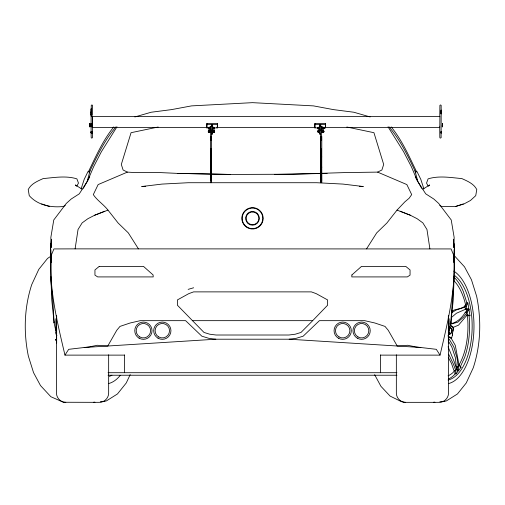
<?xml version="1.0" encoding="UTF-8"?>
<svg xmlns="http://www.w3.org/2000/svg" width="505" height="505" viewBox="0 0 505 505"><rect width="100%" height="100%" fill="white"/><g stroke="black" fill="none" stroke-linecap="round" stroke-linejoin="round"><path stroke-width="0.76" d="M91.197 132.474L91.197 132.973L91.178 131.824L91.197 132.701M91.26 114.218L91.254 113.347M91.235 111.794L91.241 108.524L91.247 114.97L91.222 112.23M91.241 109.686L91.241 109.029L91.254 109.957M92.503 116.99L92.503 116.403L439.887 116.403L439.836 124.445A183.567 0.568 -90 0 1 439.729 127.443L324.721 127.443M92.529 115.367L92.529 105.318L91.897 104.933L91.272 105.318L91.083 123.22M92.44 132.733L92.421 131.824L92.434 132.828M208.312 131.666L208.312 132.133L208.312 130.864L208.496 131.95M208.496 131.691L208.496 131.13M208.546 127.954L208.552 128.346L208.546 127.778M208.912 127.986L208.918 128.346M209.102 127.986L209.158 128.346M209.108 131.502L209.051 131.95M209.152 127.954L209.152 127.62M209.234 131.691L209.234 130.972M209.285 127.954L209.285 127.405L209.291 127.778M209.423 131.874L209.423 131.13M210.44 158.753L210.415 180.468M210.471 182.747L210.743 148.912M210.787 137.145L210.497 136.539L210.478 167.338L210.774 165.905M211.507 168.215L211.488 180.468M211.538 180.998L211.557 156.796L211.406 157.56M211.538 182.747L211.273 148.912M211.317 137.145L211.614 136.539L211.595 167.338L211.298 165.905M213.558 131.666L213.558 132.051M213.609 128.466L213.609 128.781L213.798 127.961M213.798 128.339L213.798 127.222L212.63 127.222L212.63 129.078L213.798 129.078L213.798 128.15L212.637 128.15M214.164 127.986L214.164 128.339M214.114 131.502L214.114 132.215M214.354 128.339L214.354 127.961M214.53 127.986C214.492 126.591 214.675 130.416 214.354 127.778M317.904 131.691L317.904 131.13M317.961 128.339L317.954 127.778M318.327 127.986L318.327 128.339M318.516 128.339L318.516 127.961M318.693 128.466L318.699 128.781L318.699 127.538M320.662 182.747L320.688 136.539L320.984 137.145M320.688 136.539L320.675 167.338L320.965 165.905M321.78 182.747L321.464 148.912M322.783 131.874L323.156 131.13M323.017 128.522L323.017 128.895L323.206 128.314M323.023 128.15L323.017 127.405L323.023 127.778M321.767 129.053L321.805 132.569L323.099 132.569L323.156 131.502M323.149 127.43L323.023 127.954M323.705 131.502C323.705 130.454 323.705 133.219 323.711 131.818M323.755 127.954L323.762 128.346L323.755 127.778M323.711 131.691C324.065 129.602 323.819 132.6 323.894 131.818M441.092 132.348L441.092 132.973L441.092 131.824L441.061 132.701M441.117 113.587L441.124 112.88M441.168 114.635L441.092 136.495C441.85 137.732 439.798 138.925 439.811 137.31L439.722 126.875M380.48 355.122L440.044 355.122C447.746 322.152 456.148 288.74 453.913 254.602M453.919 247.551L453.515 239.218L453.585 242.261M91.077 126.894L91.083 124.691M91.184 132.828L91.19 131.824M91.222 113.215L91.241 111.889M209.108 131.874L209.102 132.569L210.396 132.569L210.396 130.429L209.102 130.429L209.102 132.569M209.234 132.026L209.234 131.874M209.152 127.222L209.158 129.078L210.452 129.078L210.452 128.15L210.452 127.222L209.152 127.222L209.158 128.15L210.452 128.15M211.532 180.468L211.538 177.318M214.354 128.466L214.347 128.87M214.347 127.834L214.347 127.43M214.486 131.818L214.48 132.133L214.48 130.864L214.297 131.95M317.904 131.818L317.904 131.95M318.516 128.15L318.516 129.078L319.678 129.078L319.678 127.222L318.51 127.222L318.516 128.15L319.678 128.15M318.642 131.818L318.642 132.051M320.606 181.251L320.637 156.796L320.978 158.084M320.656 181.251L320.662 177.318M321.723 181.251L321.805 136.539L321.508 137.145M321.862 128.15L321.855 129.078L323.149 129.078L323.149 127.222L321.855 127.222L321.862 128.15L323.149 128.15L323.149 127.222M322.966 132.026L322.966 131.874M323.156 131.818L323.099 132.222L323.099 130.429L321.42 130.467M323.206 128.699L323.206 128.87M51.074 254.937L50.942 281.234L52.93 302.293L54.123 322.935L55.733 330.485M91.165 132.215L91.165 131.824L91.178 132.973L91.165 132.499M91.487 125.171L91.487 123.34M92.453 132.973L92.44 131.824L92.453 132.215M92.503 117.128L92.453 124.445A183.567 0.568 90 0 1 92.346 127.443L207.353 127.443M92.529 116.611L92.453 136.495C93.21 137.732 91.159 138.925 91.171 137.31L91.077 127.367M208.679 131.95L208.679 131.13M208.868 131.95L209.108 131.306M209.045 130.852L209.051 131.18M210.402 130.965L209.102 130.852M209.474 128.794L209.468 127.506M213.558 131.054L213.558 131.502M213.741 131.95L213.741 130.429L212.58 130.429L212.58 132.569L213.741 132.569L213.741 131.13M213.931 131.95L214.114 131.13M214.297 131.054L214.297 131.18M214.347 127.702L214.354 127.834M318.093 131.13L318.093 131.95M318.276 131.95L318.459 131.13M318.642 131.054L318.459 132.569L319.621 132.569L319.621 130.429L318.459 130.429L318.459 131.95M322.834 128.794L322.834 127.506M322.966 130.972L322.966 131.13M323.156 131.95L321.805 132.032M323.339 131.95L323.339 131.306M439.76 116.693L439.905 105.324L440.537 104.933L441.168 105.318L441.13 114.168L441.143 111.056M91.254 111.959L91.228 112.785M91.171 131.824L91.171 132.973M318.459 132.569L318.459 132.032L319.627 132.032M208.496 130.953L208.496 131.18M208.679 130.953L208.679 131.18M208.862 130.953L208.868 131.18M212.58 130.965L213.741 130.757L213.741 131.18M213.924 130.953L213.931 131.18M214.297 130.953L214.297 131.502M317.904 130.953L317.904 131.18M318.087 130.953L318.093 131.18M318.27 130.953L318.276 131.18M319.627 130.965L318.459 130.757L318.459 131.18M318.51 128.699L318.51 128.466M321.805 130.965L323.099 130.751L323.156 131.18M323.149 132.247L323.099 132.569M323.149 130.776L323.099 130.429M323.339 130.953L323.339 131.18M91.197 115.935L91.197 116.27L91.241 110.09M91.19 115.468L91.209 113.972M91.222 113.398L91.241 110.81M217.371 125.562L217.384 123.435L206.905 123.435L206.842 127.898L209.196 127.898M206.905 123.435L206.892 125.562M206.905 124.438L211.62 124.438L211.601 125.562M217.384 124.438L212.637 124.438L212.592 127.064M217.384 123.435L217.314 127.898L214.6 127.898M325.39 125.562L325.409 123.435L314.931 123.435L314.918 125.562M314.931 123.435L314.861 127.898L317.576 127.898M314.931 124.438L319.678 124.438L319.633 127.064M325.409 124.438L320.694 124.438L320.681 125.562M325.409 123.435L325.34 127.898L323.768 127.898M441.124 113.606L441.117 113.701M441.13 112.325L441.124 113.473L441.143 112.981M441.155 110.721L441.136 112.678M441.143 111.422L441.162 110.008L441.162 110.38M51.087 254.602C48.852 288.74 57.254 322.152 64.956 355.122L124.52 355.122M210.459 129.053L210.762 130.467M210.478 127.708C209.083 125.669 213.255 126.458 210.503 126.364M321.792 127.708C323.257 125.669 319.053 126.465 321.811 126.364L321.508 140.308M212.637 130.202L211.62 130.202L211.551 134.027L212.567 134.027L212.637 124.438M320.694 124.438L320.631 134.027L319.614 134.027L319.678 124.438M51.415 242.261L51.485 239.218L50.582 248.687L50.992 262.562L51.087 255.719L53.928 248.933L75.106 248.87L451.072 248.933L453.913 255.719L454.008 262.562L454.418 248.687L453.926 243.631L454.147 247.286M453.957 246.995L454.153 237.413L451.23 219.965L438.681 203.414L433.795 199.014L425.721 193.832L417.49 181.055L411.392 166.77L403.615 151.715L388.029 126.812M209.051 132.247L210.402 132.032M209.158 128.87L209.152 128.522M206.861 126.054L206.842 127.898M217.339 126.054L217.314 127.898M314.886 126.054L314.861 127.898M325.365 126.054L325.34 127.898M452.467 333.073L452.398 335.137L453.294 327.316L450.29 325.005M454.109 276.683L453.263 299.692L450.877 322.935L449.267 330.485M51.074 247.166L51.239 244.325M51.087 256.168L50.759 248.744M50.853 247.286L51.074 243.631L51.081 247.551M55.506 339.878L55.537 339.398L55.537 340.357M449.463 331.166L449.494 330.687M453.913 256.168L454.241 248.744M50.582 251.667L50.746 250.347M321.754 156.796L321.458 158.084M75.106 248.87L78.041 229.472L82.145 222.888L87.883 218.709L94.706 215.206L107.982 210.112L118.138 223.033L128.295 232.874L138.446 248.87M448.137 335.768L448.939 331.993M452.461 334.973L451.445 338.697L455.264 345.306L459.152 365.57L461.065 367.204L458.729 370.417L457.77 370.417L457.24 371.08M87.22 181.244L90.054 170.753M81.135 188.769L84.202 179.357L88.015 171.53M453.092 331.116L453.294 327.316L458.54 325.144L467.428 314.634L467.062 312.62L468.981 309.445L468.015 309.445L466.67 311.673L465.705 311.673C462.309 317.594 456.949 322.859 449.961 323.888M211.57 139.134L211.273 139.582M451.565 311.585L454.071 310.038L460.503 308.397L464.221 306.775L464.758 305.538L465.724 305.538L466.885 302.88L463.363 291.669A54.13 27.062 90 0 0 453.572 276.791M466.885 302.88L467.851 302.88L466.147 306.775L466.443 308.839L456.406 313.277L451.199 317.664M130.202 374.615L126.244 382.986L117.463 393.957L106.435 400.894L103.399 401.595M88.388 171.814C95.925 156.348 102.856 140.339 113.814 126.9M89.05 172.817C96.726 156.79 104.327 140.485 115.961 126.869M89.764 176.819L83.338 188.346M77 185.827L78.464 183.081L76.893 178.865C66.073 175.462 54.237 177.59 43.127 178.593C37.515 181.131 31.19 183.719 28.217 189.508L29.258 195.656C37.692 205.251 51.106 207.82 63.314 206.488L65.227 205.402M366.554 248.87L376.705 232.874L386.862 223.033L397.018 210.112L404.795 201.905L409.132 198.25L411.695 194.614L406.853 184.577L377.607 172.11L344.618 172.596L292.054 174.219L230.495 174.44L177.893 173.404L160.382 172.596L133.269 172.476L127.393 172.11L123.106 170.002L121.314 164.453L131.06 132.695L158.16 127.014M448.08 346.777L454.216 361.75L456.653 369.111L455.807 370.43L455.965 373.896L454.999 373.896L453.799 375.398A54.13 27.062 90 0 1 448.307 379.072M116.971 126.812L101.385 151.715L93.608 166.77L87.51 181.055L79.279 193.832L71.205 199.014L66.319 203.414L53.77 219.965L50.847 237.413L51.043 246.995M459.152 365.57L458.262 366.769L458.729 370.417M428.549 186.187L429.641 184.931L423.001 189.129M454.999 373.896L454.797 370.335L453.124 372.438A50.866 25.433 90 0 1 448.074 375.84M456.135 368.656L457.347 367.135L456.381 367.135L455.358 357.736L451.811 346.922L448.793 341.816M455.965 373.896L458.205 371.08L456.653 369.111M312.69 320.662L327.581 305.235L327.581 299.913L316.212 293.645L311.37 291.877L193.63 291.877L188.788 293.645L177.419 299.913L177.419 305.235L204.007 332.454L209.777 334.222L216.089 335.011L288.911 335.011L295.223 334.222L300.993 332.454L312.69 320.662L192.31 320.662M321.47 139.582L321.761 139.134L320.643 139.134L320.946 139.582M50.961 256.168L47.539 258.44L38.765 269.411L31.72 284.643C24.202 307.652 23.476 332.492 28.362 356.126L33.545 372.646L40.507 385.58L50.866 396.722L63.378 402.258L99.308 402.34C104.289 402.447 108.758 398.022 108.657 393.029L108.657 354.788M451.584 312.772L456.084 310.038L466.147 306.775L464.221 306.775M377.607 172.11L381.894 170.002L383.686 164.453L373.94 132.695L346.84 127.014M127.393 172.11L98.147 184.577L93.305 194.614C97.257 200.58 103.613 204.411 107.982 210.112M94.706 215.206L104.806 211.229M439.773 205.402L441.686 206.488L455.567 206.488L463.363 203.944M455.567 206.488L463.969 203.944L470.458 200.498L475.742 195.656L476.783 189.508C473.81 183.719 467.485 181.131 461.873 178.593C450.763 177.59 438.927 175.462 428.107 178.865L426.536 183.081L428 185.827M450.428 324.324L457.852 322.146L463.584 317.108L467.062 312.62L465.13 312.62M134.867 116.952L151.165 112.236L171.485 109.623L191.534 105.886L252.5 102.66L313.466 105.886L333.515 109.623L353.835 112.236L370.133 116.952M188.138 289.371L193.63 287.774M443.396 401.595L446.433 400.894L457.461 393.957L466.235 382.986L473.28 367.754C480.798 344.745 481.524 319.911 476.638 296.271L471.455 279.751L464.493 266.817L454.898 256.313M84.177 347.503L215.824 339.209L289.176 339.209L296.107 338.344L303.177 336.178L319.387 320.662L364.686 320.662L374.862 322.998L384.999 326.4L388.244 330.289L397.233 346.026L407.75 345.287L415.659 346.897L436.314 349.327L440.044 355.122M94.486 402.258L93.425 402.34L94.959 402.226M100.331 401.822L104.447 401.519M434.956 402.226L433.416 402.34L434.477 402.258M439.842 401.86L444.444 401.519M145.604 186.288L141.69 186.534L162.029 184.085L188.226 182.722L316.774 182.722L342.971 184.085L363.31 186.534L359.396 186.288M210.793 140.308L210.44 132.619M327.107 173.404L274.505 174.44M216.803 127.443L315.272 127.443M320.7 130.202L319.684 130.202L319.614 128.661M212.58 132.032L213.748 132.032L213.741 132.569M320.669 175.936L321.01 176.005M465.155 308.839L468.937 309.148L467.851 302.88M465.282 308.934L468.937 309.148M466.21 314.962L469.959 315.795L468.981 309.445M456.331 366.769L458.262 366.769L456.981 357.736L453.825 346.922L449.242 339.259M461.065 367.204L460.099 367.204L464.594 357.527A54.13 27.062 90 0 0 469.202 317.14L468.993 315.795M454.797 370.335L453.844 370.335L451.546 363.531L448.282 357.376M454.841 370.43L455.807 370.43L453.143 363.531L448.617 354.175M108.064 372.709L396.936 372.709M108.064 375.228L396.936 375.228M230.495 174.44L177.893 173.404M211.317 140.308L211.62 124.438M289.176 339.209L420.823 347.503M405.692 402.34C400.711 402.447 396.242 398.022 396.343 393.029L396.343 354.788M65.827 402.34C60.846 402.447 56.377 398.022 56.478 393.029L56.478 315.783M215.824 339.209L208.893 338.344L201.823 336.178L185.613 320.662L140.314 320.662L130.138 322.998L120.001 326.4L116.756 330.289L107.767 346.026L97.25 345.287L89.341 346.897L68.686 349.327L64.956 355.122M41.637 203.944L49.433 206.488M397.018 210.112L410.294 215.206L417.117 218.709L422.855 222.888L426.959 229.472L429.894 248.87M400.194 211.229L410.294 215.206M467.428 314.634L469.959 315.795M448.017 336.065L451.647 338.009L451.445 338.697L448.333 337.031M81.999 189.129L75.359 184.931L76.451 186.187M450.397 325.454L453.32 327.701M210.749 139.582L210.452 139.134M389.039 126.869C400.673 140.485 408.274 156.79 415.95 172.817M391.186 126.9C402.144 140.339 409.075 156.348 416.612 171.814M421.662 188.346L415.236 176.819M374.641 374.691L380.934 386.331L390.1 396.084L401.361 401.633L404.423 402.34L439.173 402.34C444.154 402.447 448.623 398.022 448.522 393.029L448.522 315.783M416.985 171.53L420.798 179.357L423.865 188.769M210.743 158.084L210.446 156.796M321.496 165.905L321.792 167.338M414.946 170.753L417.78 181.244M56.061 331.993L56.863 335.768M465.724 305.538L465.642 304.995A50.866 25.433 90 0 0 453.597 280.401M466.248 308.934L466.67 311.673M467.175 314.962L467.598 317.683A50.866 25.433 90 0 1 458.748 365.374M457.347 367.135L457.77 370.417M454.254 250.347L454.418 251.667M55.506 330.687L55.537 331.166M453.761 244.325L453.926 247.166M50.891 276.683L51.737 299.692L54.123 322.935L54.123 322.045M92.346 127.443L92.339 126.875M91.241 114.048C91.216 116.958 91.317 113.265 91.209 114.509M214.347 128.87L214.347 128.466M214.114 130.782L214.114 131.18M318.459 130.429L318.459 130.965M213.741 130.429L213.748 130.965M209.102 130.429L209.108 130.965M318.51 127.702L318.516 127.834M213.798 127.702L213.798 127.834M91.178 123.34L91.108 125.707L91.171 124.817M453.926 254.937C455.087 277.7 451.95 300.241 450.877 322.935L450.877 322.045M441.073 132.828L441.067 131.824L441.08 132.973M322.783 131.13L322.783 131.502M320.631 133.358L320.631 137.063M319.614 132.499L319.614 134.027M212.567 128.661L212.567 130.195M212.567 132.499L212.567 134.027M448.977 318.775L448.977 329.733M448.977 331.823L448.977 334.064M448.8 318.503L448.8 329.74M448.8 332.012L448.8 334.329M448.339 315.915L448.339 318.876M448.339 327.581L448.339 333.818M448.339 336.772L448.339 343.009M380.48 354.908L380.48 372.709M124.52 354.908L124.52 372.709M56.661 315.915L56.661 318.876M56.661 327.581L56.661 333.818M56.661 336.772L56.661 343.009M56.2 318.503L56.2 329.74M56.2 332.012L56.2 334.329M56.023 318.775L56.023 329.733M56.023 331.823L56.023 334.064M453.85 271.141A57.778 28.886 90 0 1 473.848 331.741A57.778 28.886 90 0 1 448.44 383.585M449.608 326.842A3.945 1.97 -90 0 1 450.466 327.789M450.277 333.856A3.945 1.97 -90 0 1 448.389 334.329M454.513 275.452A54.13 27.062 90 0 1 471.954 332.82A54.13 27.062 90 0 1 448.068 380M449.74 327.777A3.131 1.565 -90 0 1 451.735 329.348L451.855 330.093A3.131 1.565 -90 0 1 450.896 333.59A3.131 1.565 -90 0 1 448.995 332.366M449.109 328.698A3.131 1.565 -90 0 1 449.393 328.155M449.134 329.576A2.613 1.307 -90 0 1 450.315 328.073A2.613 1.307 -90 0 1 451.495 329.569L451.603 330.194A2.613 1.307 -90 0 1 450.801 333.111A2.613 1.307 -90 0 1 449.216 332.088M120.215 375.436A57.778 28.886 -90 0 1 108.442 383.585M111.946 375.19A50.866 25.433 -90 0 1 109.351 376.351M89.77 125.518L89.776 126.648L89.776 125.518M89.839 123.687L89.846 124.817L89.846 123.687M91.102 125.518L91.108 126.648L91.108 125.518M208.363 128.314C208.357 129.772 208.363 126.098 208.363 128.314M208.729 127.778L208.729 128.346L208.735 127.778M317.721 131.666C317.714 133.118 317.721 129.45 317.721 131.666M317.771 128.314C317.765 129.772 317.778 126.098 317.771 128.314M323.522 131.666C323.522 133.396 323.522 130.176 323.522 131.691M323.572 127.778L323.572 128.346L323.579 127.778M323.945 128.314C323.939 129.772 323.945 126.098 323.945 128.314M442.329 125.518L442.336 126.648L442.336 125.518M442.399 123.687L442.405 124.817L442.405 123.687M208.546 128.466L208.546 128.87L208.546 128.466M208.546 127.62L208.546 127.601M208.735 128.466L208.735 128.87L208.729 128.466M208.729 127.62L208.729 127.601M208.918 128.466L208.918 128.87L208.912 128.466M208.912 127.62L208.918 127.601M209.102 128.466L209.102 128.87L209.102 128.466M209.291 128.522L209.285 128.895L209.285 128.522M213.798 128.466L213.798 128.87L213.792 128.466M213.981 128.466L213.981 128.87L213.975 128.466M213.975 127.626L213.981 127.601M214.164 128.466L214.164 128.87L214.164 128.466M214.164 127.626L214.164 127.601M317.954 127.626L317.954 127.601M317.961 128.466L317.954 128.895L317.954 128.466M318.144 128.466L318.144 128.87L318.137 128.466M318.137 127.626L318.144 127.601M318.327 128.466L318.327 128.87L318.327 128.466M318.327 127.626L318.327 127.601M323.2 127.62L323.206 127.601M323.389 128.466L323.389 128.87L323.389 128.466M323.389 127.62L323.389 127.601M323.522 130.972L323.522 130.953M323.579 128.466L323.572 128.87L323.572 128.466M323.572 127.62L323.572 127.601M323.705 130.972L323.705 130.953M323.762 128.466L323.762 128.87L323.755 128.466M323.755 127.62L323.755 127.601M89.776 126.458L89.776 126.995L89.77 126.458M89.776 125.171L89.77 125.707L89.776 125.171M89.846 124.628L89.846 125.171L89.839 124.628M89.846 123.34L89.839 123.877L89.846 123.34M91.108 126.458L91.108 126.995L91.102 126.458M442.336 126.458L442.329 126.995L442.329 126.458M442.329 125.171L442.329 125.707L442.329 125.171M442.405 124.628L442.405 125.171L442.399 124.628M442.399 123.34L442.399 123.877L442.405 123.34M351.909 274.935L351.789 276.917L407.333 276.917L410.054 275.13L410.054 269.96L405.774 266.394L361.504 266.394L351.909 274.935M99.226 266.394L94.946 269.96L94.946 275.13L97.667 276.917L153.211 276.917L153.091 274.935L143.496 266.394L99.226 266.394M252.5 211.936L250.846 212.15A6.395 6.395 0 0 0 247.601 222.44A6.395 6.395 0 0 0 258.295 221.032A6.395 6.395 0 0 0 252.5 211.936M339.076 336.955A7.215 7.215 0 0 0 349.902 330.706A7.215 7.215 0 0 0 339.076 324.456A7.215 7.215 0 0 0 339.076 336.955M357.995 336.955A7.215 7.215 0 0 0 368.82 330.706A7.215 7.215 0 0 0 357.995 324.456A7.215 7.215 0 0 0 357.995 336.955M338.369 338.18A8.629 8.629 0 0 0 351.316 330.706A8.629 8.629 0 0 0 338.369 323.238A8.629 8.629 0 0 0 338.369 338.18M357.287 338.18A8.629 8.629 0 0 0 370.228 330.706A8.629 8.629 0 0 0 357.287 323.238A8.629 8.629 0 0 0 357.287 338.18M158.709 336.955A7.215 7.215 0 0 0 169.529 330.706A7.215 7.215 0 0 0 158.709 324.456A7.215 7.215 0 0 0 158.709 336.955M139.79 336.955A7.215 7.215 0 0 0 150.61 330.706A7.215 7.215 0 0 0 139.79 324.456A7.215 7.215 0 0 0 139.79 336.955M158.002 338.18A8.629 8.629 0 0 0 170.942 330.706A8.629 8.629 0 0 0 158.002 323.238A8.629 8.629 0 0 0 158.002 338.18M139.083 338.18A8.629 8.629 0 0 0 152.024 330.706A8.629 8.629 0 0 0 139.083 323.238A8.629 8.629 0 0 0 139.083 338.18M247.16 227.578A10.674 10.674 0 0 0 263.174 218.33A10.674 10.674 0 0 0 247.16 209.083A10.674 10.674 0 0 0 247.16 227.578M247.343 227.263A10.315 10.315 0 0 0 262.815 218.33A10.315 10.315 0 0 0 247.343 209.398A10.315 10.315 0 0 0 247.343 227.263M248.138 223.608A6.849 6.849 0 0 0 259.254 219.473A6.849 6.849 0 0 0 250.114 211.911A6.849 6.849 0 0 0 248.138 223.608"/></g></svg>
